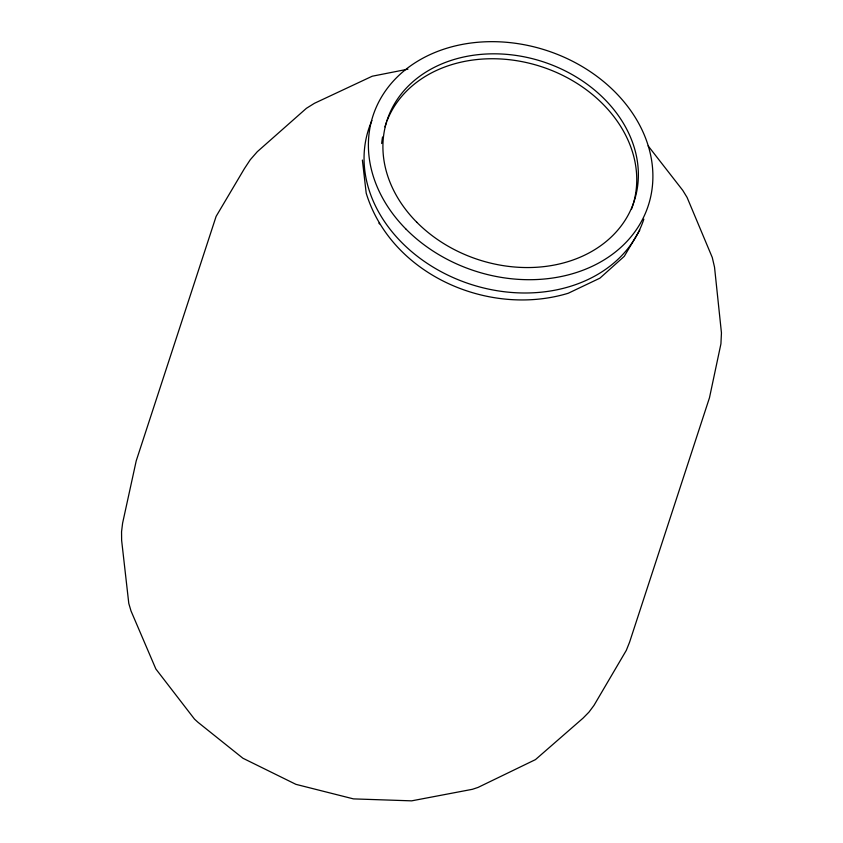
<?xml version="1.0" encoding="UTF-8"?>
<svg xmlns="http://www.w3.org/2000/svg" width="843" height="843" viewBox="0 0 843 843"><rect width="100%" height="100%" fill="white"/><g stroke="black" fill="none" stroke-linecap="round" stroke-linejoin="round"><path stroke-width="1.26" d="M639.805 230.107L624.284 256.314L599.9 278.169L568.224 293.259C488.877 317.295 391.278 274.85 366.199 193.163L362.385 160.054M407.938 69.168L372.227 76.218L314.428 103.31L306.42 108.304L257.305 151.698L250.276 159.727L244.375 168.684L216.124 216.366L136.229 460.826L122.604 523.155L121.55 531.733L121.634 540.363L128.789 603.44L131.013 610.954L155.86 668.984L194.501 719.121L198.021 722.325L242.91 758.236L295.935 784.348L353.48 798.89L411.637 800.85L472.407 789.301L478.055 787.415L535.463 759.617L583.04 718.152L588.951 712.135L593.988 705.391L626.307 650.364L629.584 642.176L709.49 397.717L720.923 343.849L721.45 332.922L714.527 267.168L712.272 257.484L687.077 197.41L682.756 190.36L648.13 145.892M378.918 223.153L379.466 223.88M381.679 143.51A130.001 104.089 18.1 0 1 382.543 137.03M384.945 126.871A130.001 104.089 18.1 0 1 386.6 121.972M387.063 120.77A130.001 104.089 18.1 0 1 546.19 68.325A130.001 104.089 18.1 0 1 631.46 209.243M643.841 219.18A144.785 115.934 18.1 0 1 464.82 282.289A144.785 115.934 18.1 0 1 371.9 120.56M406.157 229.285A144.785 115.934 18.1 0 0 646.486 210.613A144.785 115.934 18.1 0 0 479.288 42.15A144.785 115.934 18.1 0 0 406.157 229.285M416.821 222.278A130.001 104.089 18.1 0 0 632.619 205.513A130.001 104.089 18.1 0 0 482.491 54.258A130.001 104.089 18.1 0 0 416.821 222.278"/></g></svg>
